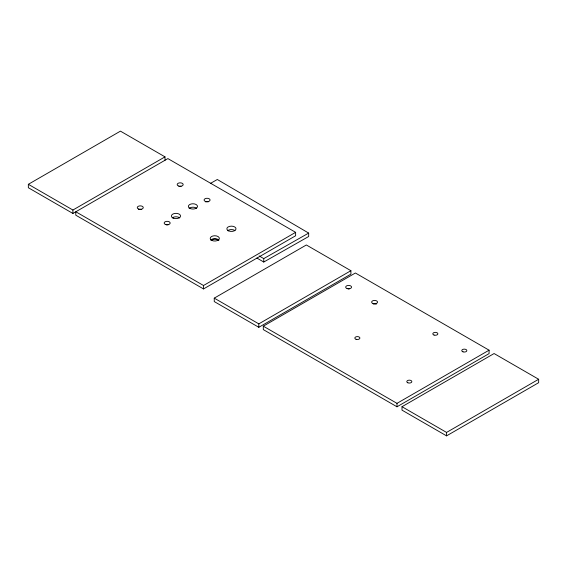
<?xml version="1.0" encoding="UTF-8"?>
<svg xmlns="http://www.w3.org/2000/svg" width="567" height="567" viewBox="0 0 567 567"><rect width="100%" height="100%" fill="white"/><g stroke="black" fill="none" stroke-linecap="round" stroke-linejoin="round"><path stroke-width="0.85" d="M295.62 232.342L203.525 285.506L75.787 211.76L75.787 215.191L203.525 288.936L295.62 235.773L295.62 232.342L167.882 158.59L72.909 213.461L28.35 187.734L28.35 184.303L120.438 131.14L164.997 156.861L164.997 160.291M28.35 184.303L72.909 210.031L164.997 156.861M214.255 298.143L306.35 244.972L350.909 270.7L350.909 274.13L258.814 327.301L214.255 301.573L214.255 298.143L258.814 323.87L350.909 270.7M263.308 326.174L355.403 273.003L489.08 350.186L489.08 353.617L396.992 406.78L263.308 329.604L263.308 326.174L396.992 403.35L489.08 350.186M402.003 406.709L494.091 353.539L538.65 379.266L538.65 382.697L446.562 435.86L402.003 410.139L402.003 406.709L446.562 432.43L538.65 379.266M210.463 183.396L217.317 179.498L308.668 233.087L308.668 236.517L263.754 262.039L256.901 258.02M259.183 255.93L263.754 258.609L308.668 233.087M446.562 432.43L446.562 435.86M396.992 403.35L396.992 406.78M263.754 258.609L263.754 262.039M258.814 323.87L258.814 327.301M203.525 285.506L203.525 288.936M72.909 210.031L72.909 213.461M210.754 240.047A4.579 2.644 0 0 1 214.921 238.664A4.579 2.644 0 0 1 218.94 240.195M138.802 209.507A3.005 1.736 0 0 1 141.707 209.507M179.569 186.295A3.005 1.736 0 0 1 181.093 186.345M205.615 201.916A3.005 1.736 0 0 1 208.266 201.838M189.13 208.351A4.579 2.644 0 0 1 196.678 208.33M172.198 217.934A4.579 2.644 0 0 1 179.739 217.912M166.259 224.83A3.005 1.736 0 0 1 168.08 224.83M211.25 240.139A4.579 2.644 0 0 1 218.543 240.316M227.636 230.726A4.579 2.644 0 0 1 234.929 230.514M373.27 304.025A2.941 1.701 0 0 1 376.318 304.174M348.074 288.879A2.941 1.701 0 0 1 349.251 288.894M138.752 209.088A3.005 1.736 0 0 0 143.267 207.6A3.005 1.736 0 0 0 138.773 206.09A3.005 1.736 0 0 0 138.752 209.088M178.669 186.061A3.005 1.736 0 0 0 183.176 184.573A3.005 1.736 0 0 0 178.69 183.056A3.005 1.736 0 0 0 178.669 186.061M205.566 201.498A3.005 1.736 0 0 0 210.073 200.009A3.005 1.736 0 0 0 205.58 198.5A3.005 1.736 0 0 0 205.566 201.498M190.25 208.557A4.579 2.644 0 0 0 197.479 206.672A4.579 2.644 0 0 0 191.029 204A4.579 2.644 0 0 0 190.25 208.557M173.311 218.139A4.579 2.644 0 0 0 180.54 216.254A4.579 2.644 0 0 0 174.09 213.582A4.579 2.644 0 0 0 173.311 218.139M165.656 224.546A3.005 1.736 0 0 0 170.164 223.058A3.005 1.736 0 0 0 165.677 221.548A3.005 1.736 0 0 0 165.656 224.546M212.115 240.543A4.579 2.644 0 0 0 219.337 238.657A4.579 2.644 0 0 0 212.894 235.985A4.579 2.644 0 0 0 212.115 240.543M228.756 230.932A4.579 2.644 0 0 0 235.985 229.047A4.579 2.644 0 0 0 229.536 226.375A4.579 2.644 0 0 0 228.756 230.932M463.048 351.852A2.523 1.453 0 0 0 466.832 350.59A2.523 1.453 0 0 0 463.048 349.329A2.523 1.453 0 0 0 463.048 351.852M407.843 382.789A2.523 1.453 0 0 0 411.826 381.761A2.523 1.453 0 0 0 408.297 380.28A2.523 1.453 0 0 0 407.843 382.789M434.074 335.069A2.523 1.453 0 0 0 437.859 333.814A2.523 1.453 0 0 0 434.074 332.553A2.523 1.453 0 0 0 434.074 335.069M356.104 339.314A2.523 1.453 0 0 0 359.889 338.052A2.523 1.453 0 0 0 356.104 336.791A2.523 1.453 0 0 0 356.104 339.314M373.079 303.572A2.941 1.701 0 0 0 377.53 302.133A2.941 1.701 0 0 0 373.15 300.63A2.941 1.701 0 0 0 373.079 303.572M347.11 288.575A2.941 1.701 0 0 0 351.554 287.143A2.941 1.701 0 0 0 347.181 285.633A2.941 1.701 0 0 0 347.11 288.575"/></g></svg>
